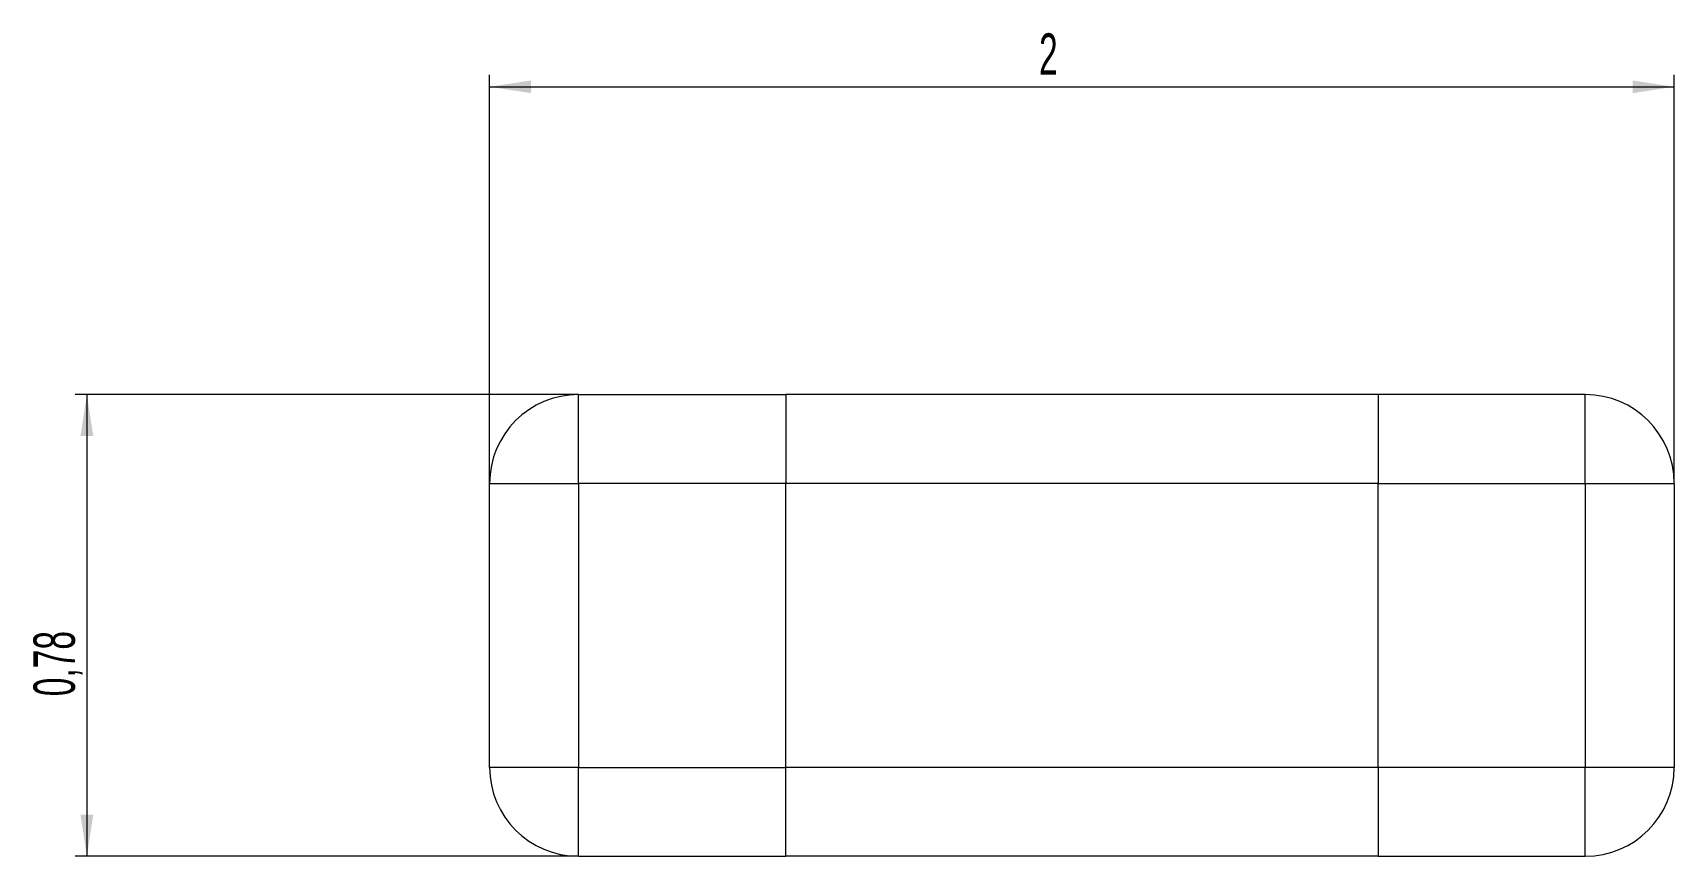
# Model space of a CAD drawing. Header units: millimetres. Extents: x 29 to 168, y 119 to 189.
import ezdxf

# ---------------------------------------------------------------- set-up
doc = ezdxf.new("R2010")
doc.units = ezdxf.units.MM
doc.styles.add('SLDTEXTSTYLE0', font='TXT', dxfattribs={"width": 0.605})
doc.dimstyles.new('SLDDIMSTYLE0', dxfattribs={"dimtxt": 3.5, "dimasz": 3.5, "dimexe": 0, "dimexo": 0.0625, "dimgap": 0.875, "dimtad": 2, "dimlfac": 0.02, "dimrnd": 1e-09, "dimdsep": 46, "dimtxsty": 'SLDTEXTSTYLE0', "dimsah": 1, "dimcen": 0.09, "dimadec": 0, "dimazin": 2, "dimtfac": 1, "dimtdec": 3, "dimtofl": 0, "dimtmove": 0, "dimatfit": 3, "dimfxl": 1, "dimfrac": 2, "dimtolj": 1, "dimtzin": 12, "dimarcsym": 0})
doc.dimstyles.new('SLDDIMSTYLE1', dxfattribs={"dimtxt": 3.5, "dimasz": 3.5, "dimexe": 0, "dimexo": 0.0625, "dimgap": 0.875, "dimtad": 2, "dimlfac": 0.02, "dimrnd": 1e-09, "dimzin": 12, "dimdsep": 46, "dimtxsty": 'SLDTEXTSTYLE0', "dimsah": 1, "dimcen": 0.09, "dimadec": 0, "dimazin": 3, "dimtfac": 1, "dimtdec": 3, "dimtofl": 0, "dimtmove": 0, "dimatfit": 3, "dimfxl": 1, "dimfrac": 2, "dimtolj": 1, "dimtzin": 12, "dimarcsym": 0})

# ---------------------------------------------------------------- blocks, each defined once
blk = doc.blocks.new('_D')
at = {"color": 7, "linetype": 'Continuous', "lineweight": 0, "transparency": 16777216}
for p, q in [((75.08, 158.31), (32.59, 158.31)), ((33.59, 158.31), (33.59, 119.31)), ((75.08, 119.31), (32.59, 119.31))]:
    blk.add_line(p, q, dxfattribs=at)
for points in [[(33.59, 158.31), (33.05, 154.81), (34.13, 154.81)], [(33.59, 119.31), (34.13, 122.81), (33.05, 122.81)]]:
    blk.add_solid(points, dxfattribs=at)
at = {"color": 7, "linetype": 'Continuous', "lineweight": 0, "transparency": 16777216, "insert": (29.08, 132.82), "char_height": 3.5, "attachment_point": 1, "rotation": 90, "style": 'SLDTEXTSTYLE0'}
blk.add_mtext('0,78', dxfattribs=at)
blk = doc.blocks.new('_D_1')
at = {"color": 7, "linetype": 'Continuous', "lineweight": 0, "transparency": 16777216}
for p, q in [((67.59, 150.82), (67.59, 185.31)), ((67.59, 184.31), (167.59, 184.31)), ((167.59, 150.82), (167.59, 185.31))]:
    blk.add_line(p, q, dxfattribs=at)
for points in [[(67.59, 184.31), (71.09, 183.77), (71.09, 184.84)], [(167.59, 184.31), (164.09, 184.84), (164.09, 183.77)]]:
    blk.add_solid(points, dxfattribs=at)
at = {"color": 7, "linetype": 'Continuous', "lineweight": 0, "transparency": 16777216, "insert": (113.97, 188.82), "char_height": 3.5, "attachment_point": 1, "style": 'SLDTEXTSTYLE0'}
blk.add_mtext('2', dxfattribs=at)

msp = doc.modelspace()

# ---------------------------------------------------------------- linework, layer by layer
at = {"linetype": 'Continuous', "lineweight": 0}
for p, q in [((75.091, 158.306), (92.591, 158.306)), ((75.091, 150.806), (75.091, 158.306)), ((92.591, 158.306), (92.591, 150.806)), ((142.591, 158.306), (142.591, 150.806)), ((160.091, 158.306), (142.591, 158.306)), ((160.091, 150.806), (160.091, 158.306)), ((67.591, 150.806), (75.091, 150.806)), ((67.591, 126.806), (67.591, 150.806)), ((92.591, 150.806), (75.091, 150.806)), ((75.091, 150.806), (75.091, 126.806)), ((92.591, 126.806), (92.591, 150.806)), ((142.591, 150.806), (160.091, 150.806)), ((142.591, 126.806), (142.591, 150.806)), ((160.091, 150.806), (167.591, 150.806)), ((160.091, 150.806), (160.091, 126.806)), ((167.591, 150.806), (167.591, 126.806)), ((75.091, 126.806), (67.591, 126.806)), ((75.091, 126.806), (92.591, 126.806)), ((75.091, 119.306), (75.091, 126.806)), ((92.591, 119.306), (92.591, 126.806)), ((142.591, 126.806), (142.591, 119.306)), ((160.091, 126.806), (142.591, 126.806)), ((160.091, 119.306), (160.091, 126.806)), ((167.591, 126.806), (160.091, 126.806)), ((75.091, 119.306), (92.591, 119.306)), ((142.591, 119.306), (160.091, 119.306))]:
    msp.add_line(p, q, dxfattribs=at)
at = {"linetype": 'Continuous', "lineweight": 15}
for p, q in [((142.591, 158.306), (92.591, 158.306)), ((142.591, 150.806), (92.591, 150.806)), ((142.591, 126.806), (92.591, 126.806)), ((142.591, 119.306), (92.591, 119.306))]:
    msp.add_line(p, q, dxfattribs=at)
at = {"linetype": 'Continuous', "lineweight": 0}
for centre, start, end in [((75.091, 150.806), 90, 180), ((160.091, 150.806), 0, 90), ((75.091, 126.806), 180, 270), ((160.091, 126.806), 270, 0)]:
    msp.add_arc(centre, 7.5, start, end, dxfattribs=at)

# ---------------------------------------------------------------- dimensions: what is measured, and where the dimension line sits
at = {"color": 7, "linetype": 'Continuous', "lineweight": 0}
dim = msp.add_linear_dim(base=(167.591, 184.306), p1=(67.591, 150.806), p2=(167.591, 150.806), dimstyle='SLDDIMSTYLE1', dxfattribs=at)
dim.commit()
dim.dimension.update_dxf_attribs({"geometry": '_D_1', "text_midpoint": (115.309, 184.306), "dimtype": 160})
dim = msp.add_linear_dim(base=(33.591, 119.306), p1=(75.091, 158.306), p2=(75.091, 119.306), angle=90, dimstyle='SLDDIMSTYLE0', dxfattribs=at)
dim.commit()
dim.dimension.update_dxf_attribs({"geometry": '_D', "text_midpoint": (33.591, 137.502), "dimtype": 160})

doc.saveas('drawing.dxf')
